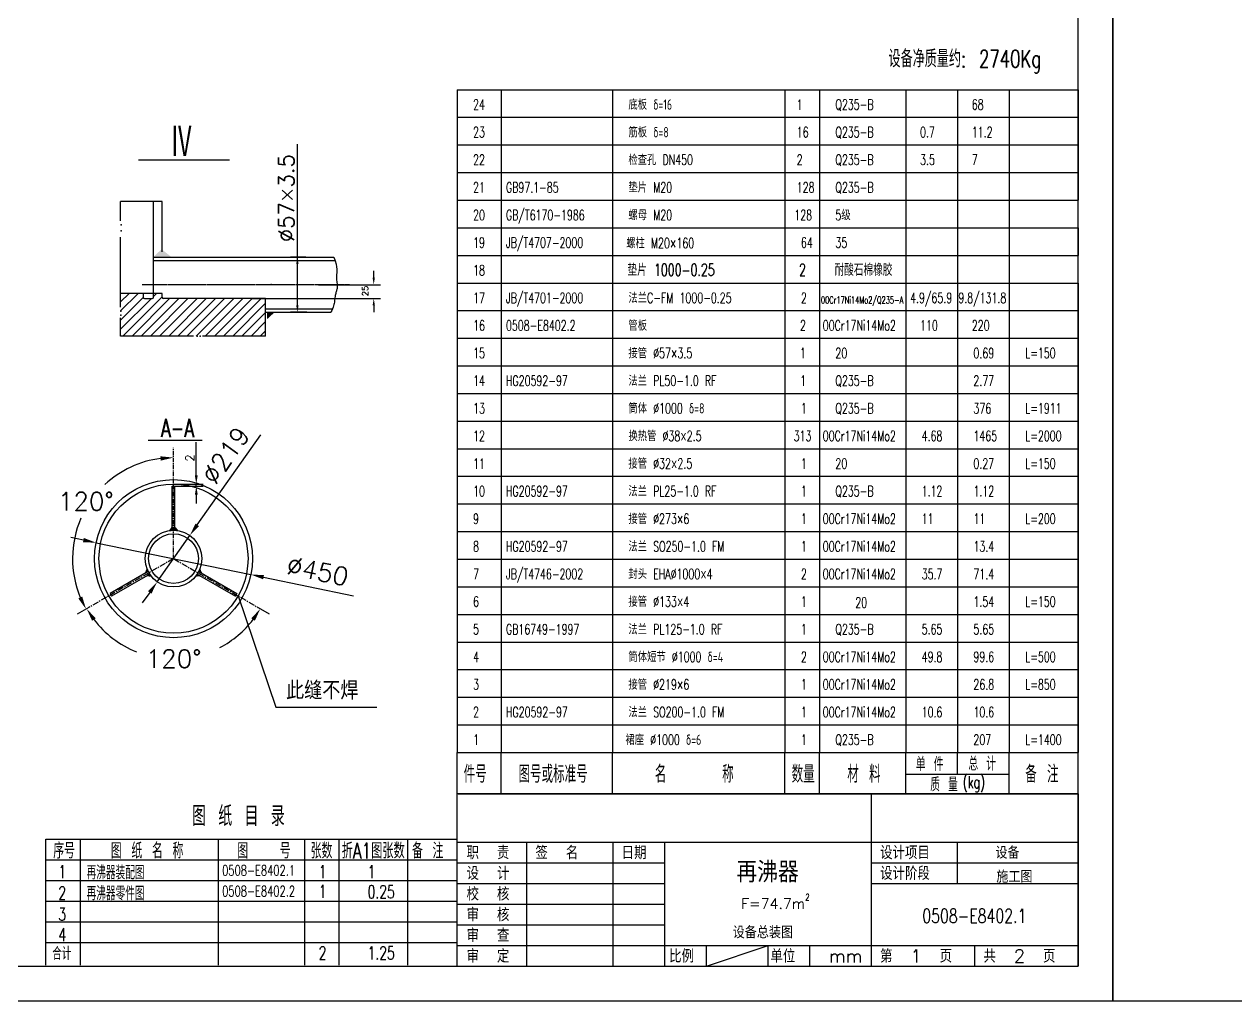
# Model space of a CAD drawing. Header units: millimetres. Extents: x 4178 to 18518, y 3515 to 11925.
# Drawn here: x 6963 to 10474, y 3515 to 6344 of the extents above; entities that cross this region are included whole.
import ezdxf
from ezdxf.enums import TextEntityAlignment as Align

# ---------------------------------------------------------------- set-up
doc = ezdxf.new("R2010")
doc.units = ezdxf.units.MM
doc.linetypes.add('CENTER', pattern=[2, 1.25, -0.25, 0.25, -0.25])
for name, color, linetype in [('1', 2, 'Continuous'), ('1轮廓实线层', 1, 'Continuous'), ('2', 1, 'Continuous'), ('2细线层', 2, 'Continuous'), ('3中心线层', 3, 'CENTER'), ('5剖面线层', 2, 'Continuous'), ('6文字层', 2, 'Continuous'), ('7标注层', 4, 'Continuous'), ('TEXT', 2, 'Continuous'), ('图框层', 1, 'Continuous')]:
    doc.layers.add(name, color=color, linetype=linetype)
doc.styles.add('HZ', font='romans', dxfattribs={"width": 0.75, "bigfont": 'HZ'})
doc.styles.add('HZTXT', font='txt', dxfattribs={"width": 0.75, "bigfont": 'HZTXT'})
doc.styles.add('PC_TEXTSTYLE', font='txt.shx', dxfattribs={"bigfont": 'hzfs.shx'})

# ---------------------------------------------------------------- blocks, each defined once
blk = doc.blocks.new('PC_MXBTITLERECORD')
at = {"layer": '2细线层'}
for p, q in [((-180, 12), (0, 12)), ((-167.21, 0), (-167.21, 12)), ((-135, 0), (-135, 12)), ((-85, 0), (-85, 12)), ((-75, 0), (-75, 12)), ((-50, 0), (-50, 12)), ((-35, 5.66), (-35, 12)), ((-20, 0), (-20, 12)), ((-20, 5.66), (-50, 5.66))]:
    blk.add_line(p, q, dxfattribs=at)
at = {"layer": '图框层'}
for p, q in [((-180, 0), (-180, 12)), ((0, 0), (0, 12)), ((0, 0), (-180, 0))]:
    blk.add_line(p, q, dxfattribs=at)
at = {"layer": '6文字层', "style": 'PC_TEXTSTYLE', "width": 0.667}
for s, height, p in [('单 件', 4, (-43.04, 8.84)), ('总 计', 4, (-27.82, 8.94)), ('件号', 5, (-174.77, 6)), ('图号或标准号', 5, (-152.18, 6)), ('名     称', 5, (-111.26, 6)), ('数量', 5, (-79.7, 6)), ('材 料', 5, (-62.1, 6)), ('备 注', 5, (-10.51, 6)), ('质 量', 4, (-38.89, 2.94))]:
    blk.add_text(s, height=height, dxfattribs=at).set_placement(p, align=Align.MIDDLE)
blk.add_text('(kg)', height=3.5, dxfattribs=at).set_placement((-33.43, 1.67))

msp = doc.modelspace()

# ---------------------------------------------------------------- hatches: boundary and pattern name
at = {"layer": 'TEXT', "ltscale": 14}
h = msp.add_hatch(dxfattribs=at)
h.set_pattern_fill('ANSI31', color=2, scale=150, style=0)
h.set_pattern_definition([(45, (4425.423, 3544.347), (-13.25825, 13.25825), [])])
h.paths.add_polyline_path([(7662.7, 5549), (7366.7, 5549, -0.414214), (7362.7, 5553), (7362.7, 5564), (7337.7, 5564), (7337.7, 5553, -0.414214), (7333.7, 5549), (7311.7, 5549, -0.414214), (7307.7, 5553), (7307.7, 5564), (7242.6, 5564), (7242.6, 5440.1), (7662.7, 5440.1)])

# ---------------------------------------------------------------- linework, layer by layer
at = {"color": 0, "linetype": 'ByBlock'}
for p, q in [((7754.8, 5529, 0), (7754.8, 5996, 0)), ((7779.6, 5669, 0), (7734.8, 5669, 0)), ((7782.1, 5509, 0), (7734.8, 5509, 0))]:
    msp.add_line(p, q, dxfattribs=at)
for p, q in [((7242.6, 5773.7, 0), (7242.6, 5829.8, 0)), ((7362.7, 5829.8, 0), (7242.6, 5829.8, 0)), ((7242.6, 5523.7, 0), (7242.6, 5726.5, 0)), ((7860.4, 5669, 0), (7864.4, 5658, 0)), ((7864.4, 5658, 0), (7867, 5648.6, 0)), ((7867, 5648.6, 0), (7868.5, 5640.6, 0)), ((7868.2, 5618.5, 0), (7867.8, 5614.3, 0)), ((7868.8, 5623, 0), (7868.2, 5618.5, 0)), ((7868.5, 5640.6, 0), (7869.2, 5633.9, 0)), ((7869.2, 5628.1, 0), (7868.8, 5623, 0)), ((7869.2, 5633.9, 0), (7869.2, 5628.1, 0)), ((7976.1, 5609, 0), (7976.1, 5629, 0)), ((7815.8, 5589, 0), (7996.1, 5589, 0)), ((7867.8, 5614.3, 0), (7867.7, 5610.2, 0)), ((7867.7, 5610.2, 0), (7867.8, 5606.2, 0)), ((7867.8, 5606.2, 0), (7868.2, 5602.3, 0)), ((7868.2, 5602.3, 0), (7868.7, 5598.6, 0)), ((7868.7, 5598.6, 0), (7869.2, 5595, 0)), ((7869.2, 5595, 0), (7869.8, 5591.6, 0)), ((7869.8, 5591.6, 0), (7870.2, 5588.4, 0)), ((7870.2, 5588.4, 0), (7870.4, 5585.5, 0)), ((7870.4, 5582.8, 0), (7870.2, 5580.2, 0)), ((7870.4, 5585.5, 0), (7870.4, 5582.8, 0)), ((7622.6, 5549, 0), (7996.1, 5549, 0)), ((7863.2, 5547.9, 0), (7862.7, 5544.7, 0)), ((7863.6, 5551.2, 0), (7863.2, 5547.9, 0)), ((7864.1, 5554.4, 0), (7863.6, 5551.2, 0)), ((7864.6, 5557.5, 0), (7864.1, 5554.4, 0)), ((7865.2, 5560.5, 0), (7864.6, 5557.5, 0)), ((7865.8, 5563.4, 0), (7865.2, 5560.5, 0)), ((7866.5, 5566.1, 0), (7865.8, 5563.4, 0)), ((7867.2, 5568.6, 0), (7866.5, 5566.1, 0)), ((7867.9, 5571, 0), (7867.2, 5568.6, 0)), ((7868.6, 5573.3, 0), (7867.9, 5571, 0)), ((7869.3, 5575.6, 0), (7868.6, 5573.3, 0)), ((7869.8, 5577.9, 0), (7869.3, 5575.6, 0)), ((7870.2, 5580.2, 0), (7869.8, 5577.9, 0)), ((7854.3, 5514.5, 0), (7851.3, 5509, 0)), ((7856.7, 5519.4, 0), (7854.3, 5514.5, 0)), ((7858.5, 5523.8, 0), (7856.7, 5519.4, 0)), ((7859.8, 5527.8, 0), (7858.5, 5523.8, 0)), ((7860.8, 5531.5, 0), (7859.8, 5527.8, 0)), ((7861.4, 5534.9, 0), (7860.8, 5531.5, 0)), ((7861.9, 5538.2, 0), (7861.4, 5534.9, 0)), ((7862.3, 5541.4, 0), (7861.9, 5538.2, 0)), ((7862.7, 5544.7, 0), (7862.3, 5541.4, 0)), ((7976.1, 5529, 0), (7976.1, 5509, 0)), ((7242.6, 5440.1, 0), (7242.6, 5493.1, 0)), ((7453.5, 5440.1, 0), (7242.6, 5440.1, 0)), ((7662.7, 5440.1, 0), (7479.5, 5440.1, 0))]:
    msp.add_line(p, q)
at = {"color": 7}
for p, q in [((7026.2, 3923.2), (8218.9, 3923.2)), ((7026.2, 3863.2), (8218.9, 3863.2)), ((7026.2, 3803.2), (8218.9, 3803.2)), ((7026.2, 3743.2), (8218.9, 3743.2)), ((7026.2, 3683.2), (8218.9, 3683.2))]:
    msp.add_line(p, q, dxfattribs=at)
for p in [(7243.7, 5762.8, 0), (7243.7, 5744.7, 0), (7679.2, 5589.6, 0), (7242.7, 5512, 0), (7242.7, 5500.5, 0), (7464.6, 5440.4, 0), (7472.7, 5440.4, 0)]:
    msp.add_point(p)
for points in [[(7337.9, 5669.9, 0), (7361.4, 5691.8, 0), (7388.8, 5669.9, 0)], [(7666.3, 5488.5, 0), (7666.3, 5506.5, 0), (7687.9, 5508.3, 0)]]:
    msp.add_solid(points)
at = {"color": 0, "linetype": 'ByBlock'}
for points in [[(7758.2, 5649, 0), (7751.5, 5649, 0), (7754.8, 5669, 0)], [(7758.2, 5529, 0), (7751.5, 5529, 0), (7754.8, 5509, 0)]]:
    msp.add_solid(points, dxfattribs=at)
at = {"lineweight": 0}
for points in [[(7979.4, 5609, 0), (7972.7, 5609, 0), (7976.1, 5589, 0)], [(7979.4, 5529, 0), (7972.7, 5529, 0), (7976.1, 5549, 0)]]:
    msp.add_solid(points, dxfattribs=at)
at = {"layer": '1'}
for p, q in [((8221, 4113.9), (10017.7, 4113.9)), ((9418.5, 3614.6), (9418.5, 4113.9)), ((7126.2, 3618.2), (7126.2, 3983.2)), ((7526.2, 3618.2), (7526.2, 3983.2)), ((7776.2, 3618.2), (7776.2, 3983.2)), ((7876.2, 3618.2), (7876.2, 3983.2)), ((8074.7, 3618.2), (8074.7, 3983.2)), ((8217.7, 3974.1), (10017.7, 3974.1)), ((8419.9, 3614.6), (8419.9, 3974.1)), ((8669.5, 3614.6), (8669.5, 3974.1)), ((8819.3, 3614.6), (8819.3, 3974.1)), ((9668.2, 3854.3), (9668.2, 3974.1)), ((8217.7, 3914.2), (8819.3, 3914.2)), ((9418.5, 3914.2), (10017.7, 3914.2)), ((8217.7, 3854.3), (8819.3, 3854.3)), ((9418.5, 3854.3), (10017.7, 3854.3)), ((8217.7, 3794.4), (8819.3, 3794.4)), ((8217.7, 3734.5), (8819.3, 3734.5)), ((8217.7, 3674.5), (10017.7, 3674.5)), ((8940.4, 3614.6), (9118.9, 3674.5)), ((8940.4, 3614.6), (8940.4, 3674.5)), ((9118.9, 3614.6), (9118.9, 3674.5)), ((9240, 3614.6), (9240, 3674.5)), ((9718.1, 3614.6), (9718.1, 3674.5))]:
    msp.add_line(p, q, dxfattribs=at)
at = {"layer": '1轮廓实线层', "ltscale": 14}
for p, q in [((7294.8, 5950.3, 0), (7557.8, 5950.3, 0)), ((7391.5, 4877.4, 0), (7391.5, 5005.3, 0)), ((7400.1, 4877.4, 0), (7400.1, 5005.3, 0)), ((7391.5, 4886.1, 0), (7384.4, 4876.7, 0)), ((7400.1, 4886.1, 0), (7407.1, 4876.7, 0)), ((7322.6, 4758.2, 0), (7211.9, 4694.2, 0)), ((7326.9, 4750.7, 0), (7216.2, 4686.8, 0)), ((7315.1, 4753.8, 0), (7319.7, 4764.6, 0)), ((7319.4, 4746.4, 0), (7331.1, 4744.9, 0)), ((7472.1, 4746.4, 0), (7460.5, 4744.9, 0)), ((7464.6, 4750.7, 0), (7575.4, 4686.8, 0)), ((7468.9, 4758.2, 0), (7579.7, 4694.2, 0)), ((7476.5, 4753.8, 0), (7471.9, 4764.6, 0)), ((10017.7, 4113.9), (10017.7, 3614.6))]:
    msp.add_line(p, q, dxfattribs=at)
at = {"layer": '1轮廓实线层'}
for p, q in [((7337.7, 5564, 0), (7337.7, 5829.8, 0)), ((7362.7, 5684, 0), (7362.7, 5829.8, 0)), ((7337.7, 5669, 0), (7860.4, 5669, 0)), ((7337.7, 5659, 0), (7864, 5659, 0)), ((7362.7, 5564, 0), (7242.6, 5564, 0)), ((7307.7, 5564, 0), (7307.7, 5553, 0)), ((7311.7, 5549, 0), (7333.7, 5549, 0)), ((7337.7, 5553, 0), (7337.7, 5564, 0)), ((7362.7, 5553, 0), (7362.7, 5564, 0)), ((7662.7, 5549, 0), (7366.7, 5549, 0)), ((7662.7, 5440.1, 0), (7662.7, 5549, 0)), ((7662.7, 5519, 0), (7856.5, 5519, 0)), ((7662.7, 5509, 0), (7851.3, 5509, 0))]:
    msp.add_line(p, q, dxfattribs=at)
at = {"layer": '1轮廓实线层', "color": 1, "ltscale": 14}
for p, q in [((7391.5, 5005.3, 0), (7400.1, 5005.3, 0)), ((7211.9, 4694.2, 0), (7216.2, 4686.8, 0)), ((7579.7, 4694.2, 0), (7575.4, 4686.8, 0))]:
    msp.add_line(p, q, dxfattribs=at)
at = {"layer": '1轮廓实线层', "ltscale": 14}
for radius in [229, 216, 82.1, 72]:
    msp.add_circle((7395.8, 4795.4, 0), radius, dxfattribs=at)
at = {"layer": '1轮廓实线层'}
for centre, start, end in [((7311.7, 5553, 0), 180, 270), ((7333.7, 5553, 0), 270, 0), ((7366.7, 5553, 0), 180, 270)]:
    msp.add_arc(centre, 4, start, end, dxfattribs=at)
at = {"layer": '2'}
for p, q in [((8217.7, 3614.6), (8217.7, 4113.9)), ((10017.7, 4113.9), (8220.1, 4113.9)), ((7026.2, 3618.2), (7026.2, 3983.2)), ((7026.2, 3983.2), (8218.9, 3983.2))]:
    msp.add_line(p, q, dxfattribs=at)
at = {"layer": '2', "color": 7}
msp.add_line((7026.2, 3983.2), (8218.9, 3983.2), dxfattribs=at)
at = {"layer": '2细线层'}
for p, q in [((8217.7, 6153.9), (10017.7, 6153.9)), ((8345.6, 6153.9), (8345.6, 6073.9)), ((8667.7, 6153.9), (8667.7, 6073.9)), ((9167.7, 6153.9), (9167.7, 6073.9)), ((9267.7, 6153.9), (9267.7, 6073.9)), ((9517.7, 6153.9), (9517.7, 6073.9)), ((9667.7, 6153.9), (9667.7, 6073.9)), ((9817.7, 6153.9), (9817.7, 6073.9)), ((8217.7, 6073.9), (10017.7, 6073.9)), ((8217.7, 6073.9), (10017.7, 6073.9)), ((8217.7, 6073.9), (10017.7, 6073.9)), ((8217.7, 6073.9), (10017.7, 6073.9)), ((8217.7, 6073.9), (10017.7, 6073.9)), ((8217.7, 6073.9), (10017.7, 6073.9)), ((8345.6, 6073.9), (8345.6, 5993.9)), ((8345.6, 6073.9), (8345.6, 5993.9)), ((8667.7, 6073.9), (8667.7, 5993.9)), ((8667.7, 6073.9), (8667.7, 5993.9)), ((9167.7, 6073.9), (9167.7, 5993.9)), ((9167.7, 6073.9), (9167.7, 5993.9)), ((9267.7, 6073.9), (9267.7, 5993.9)), ((9267.7, 6073.9), (9267.7, 5993.9)), ((9517.7, 6073.9), (9517.7, 5993.9)), ((9517.7, 6073.9), (9517.7, 5993.9)), ((9667.7, 6073.9), (9667.7, 5993.9)), ((9667.7, 6073.9), (9667.7, 5993.9)), ((9817.7, 6073.9), (9817.7, 5993.9)), ((9817.7, 6073.9), (9817.7, 5993.9)), ((8217.7, 5993.9), (10017.7, 5993.9)), ((8217.7, 5993.9), (10017.7, 5993.9)), ((8217.7, 5993.9), (10017.7, 5993.9)), ((8217.7, 5993.9), (10017.7, 5993.9)), ((8217.7, 5993.9), (10017.7, 5993.9)), ((8217.7, 5993.9), (10017.7, 5993.9)), ((8217.7, 5993.9), (10017.7, 5993.9)), ((8217.7, 5993.9), (10017.7, 5993.9)), ((8217.7, 5993.9), (10017.7, 5993.9)), ((8345.6, 5993.9), (8345.6, 5913.9)), ((8667.7, 5993.9), (8667.7, 5913.9)), ((9167.7, 5993.9), (9167.7, 5913.9)), ((9267.7, 5993.9), (9267.7, 5913.9)), ((9517.7, 5993.9), (9517.7, 5913.9)), ((9667.7, 5993.9), (9667.7, 5913.9)), ((9817.7, 5993.9), (9817.7, 5913.9)), ((8217.7, 5913.9), (10017.7, 5913.9)), ((8217.7, 5913.9), (10017.7, 5913.9)), ((8217.7, 5913.9), (10017.7, 5913.9)), ((8345.6, 5913.9), (8345.6, 5673.9)), ((8345.6, 5913.9), (8345.6, 5833.9)), ((8667.7, 5913.9), (8667.7, 5673.9)), ((8667.7, 5913.9), (8667.7, 5833.9)), ((9167.7, 5913.9), (9167.7, 5673.9)), ((9167.7, 5913.9), (9167.7, 5833.9)), ((9267.7, 5913.9), (9267.7, 5673.9)), ((9267.7, 5913.9), (9267.7, 5833.9)), ((9517.7, 5913.9), (9517.7, 5673.9)), ((9517.7, 5913.9), (9517.7, 5833.9)), ((9667.7, 5913.9), (9667.7, 5673.9)), ((9667.7, 5913.9), (9667.7, 5833.9)), ((9817.7, 5913.9), (9817.7, 5673.9)), ((9817.7, 5913.9), (9817.7, 5833.9)), ((8217.7, 5833.9), (10017.7, 5833.9)), ((8217.7, 5833.9), (10017.7, 5833.9)), ((8217.7, 5753.9), (10017.7, 5753.9)), ((8345.6, 5753.9), (8345.6, 5673.9)), ((8667.7, 5753.9), (8667.7, 5673.9)), ((9167.7, 5753.9), (9167.7, 5673.9)), ((9267.7, 5753.9), (9267.7, 5673.9)), ((9517.7, 5753.9), (9517.7, 5673.9)), ((9667.7, 5753.9), (9667.7, 5673.9)), ((9817.7, 5753.9), (9817.7, 5673.9)), ((8217.7, 5673.9), (10017.7, 5673.9)), ((8345.6, 5673.9), (8345.6, 5513.9)), ((8667.7, 5673.9), (8667.7, 5593.9)), ((9167.7, 5673.9), (9167.7, 5513.9)), ((9267.7, 5673.9), (9267.7, 5513.9)), ((9517.7, 5673.9), (9517.7, 5593.9)), ((9667.7, 5673.9), (9667.7, 5593.9)), ((9817.7, 5673.9), (9817.7, 5593.9)), ((8217.7, 5593.9), (10017.7, 5593.9)), ((8345.6, 5593.9), (8345.6, 5513.9)), ((8345.6, 5593.9), (8345.6, 5513.9)), ((8667.7, 5593.9), (8667.7, 5513.9)), ((8667.7, 5593.9), (8667.7, 5513.9)), ((9167.7, 5593.9), (9167.7, 5513.9)), ((9167.7, 5593.9), (9167.7, 5513.9)), ((9267.7, 5593.9), (9267.7, 5513.9)), ((9267.7, 5593.9), (9267.7, 5513.9)), ((9517.7, 5593.9), (9517.7, 5513.9)), ((9517.7, 5593.9), (9517.7, 5513.9)), ((9667.7, 5593.9), (9667.7, 5513.9)), ((9667.7, 5593.9), (9667.7, 5513.9)), ((9817.7, 5593.9), (9817.7, 5513.9)), ((9817.7, 5593.9), (9817.7, 5513.9)), ((8217.7, 5513.9), (10017.7, 5513.9)), ((8217.7, 5513.9), (10017.7, 5513.9)), ((8345.6, 5513.9), (8345.6, 5433.9)), ((8667.7, 5513.9), (8667.7, 5433.9)), ((9167.7, 5513.9), (9167.7, 5433.9)), ((9267.7, 5513.9), (9267.7, 5433.9)), ((9517.7, 5513.9), (9517.7, 5433.9)), ((9667.7, 5513.9), (9667.7, 5433.9)), ((9817.7, 5513.9), (9817.7, 5433.9)), ((8217.7, 5433.9), (10017.7, 5433.9)), ((8345.6, 5433.9), (8345.6, 5353.9)), ((8667.7, 5433.9), (8667.7, 5353.9)), ((9167.7, 5433.9), (9167.7, 5353.9)), ((9267.7, 5433.9), (9267.7, 5353.9)), ((9517.7, 5433.9), (9517.7, 5353.9)), ((9667.7, 5433.9), (9667.7, 5353.9)), ((9817.7, 5433.9), (9817.7, 5353.9)), ((8217.7, 5353.9), (10017.7, 5353.9)), ((8345.6, 5353.9), (8345.6, 5273.9)), ((8667.7, 5353.9), (8667.7, 5273.9)), ((9167.7, 5353.9), (9167.7, 5273.9)), ((9267.7, 5353.9), (9267.7, 5273.9)), ((9517.7, 5353.9), (9517.7, 5273.9)), ((9667.7, 5353.9), (9667.7, 5273.9)), ((9817.7, 5353.9), (9817.7, 5273.9)), ((8217.7, 5273.9), (10017.7, 5273.9)), ((8345.6, 5273.9), (8345.6, 5193.9)), ((8667.7, 5273.9), (8667.7, 5193.9)), ((9167.7, 5273.9), (9167.7, 5193.9)), ((9267.7, 5273.9), (9267.7, 5193.9)), ((9517.7, 5273.9), (9517.7, 5193.9)), ((9667.7, 5273.9), (9667.7, 5193.9)), ((9817.7, 5273.9), (9817.7, 5193.9)), ((8217.7, 5193.9), (10017.7, 5193.9)), ((8345.6, 5193.9), (8345.6, 5113.9)), ((8667.7, 5193.9), (8667.7, 5113.9)), ((9167.7, 5193.9), (9167.7, 5113.9)), ((9267.7, 5193.9), (9267.7, 5113.9)), ((9517.7, 5193.9), (9517.7, 5113.9)), ((9667.7, 5193.9), (9667.7, 5113.9)), ((9817.7, 5193.9), (9817.7, 5113.9)), ((8217.7, 5113.9), (10017.7, 5113.9)), ((8217.7, 5113.9), (10017.7, 5113.9)), ((8345.6, 5113.9), (8345.6, 5033.9)), ((8667.7, 5113.9), (8667.7, 5033.9)), ((9167.7, 5113.9), (9167.7, 5033.9)), ((9267.7, 5113.9), (9267.7, 5033.9)), ((9517.7, 5113.9), (9517.7, 5033.9)), ((9667.7, 5113.9), (9667.7, 5033.9)), ((9817.7, 5113.9), (9817.7, 5033.9)), ((8217.7, 5033.9), (10017.7, 5033.9)), ((8345.6, 5033.9), (8345.6, 4953.9)), ((8345.6, 5033.9), (8345.6, 4953.9)), ((8667.7, 5033.9), (8667.7, 4953.9)), ((8667.7, 5033.9), (8667.7, 4953.9)), ((9167.7, 5033.9), (9167.7, 4953.9)), ((9167.7, 5033.9), (9167.7, 4953.9)), ((9267.7, 5033.9), (9267.7, 4953.9)), ((9267.7, 5033.9), (9267.7, 4953.9)), ((9517.7, 5033.9), (9517.7, 4953.9)), ((9517.7, 5033.9), (9517.7, 4953.9)), ((9667.7, 5033.9), (9667.7, 4953.9)), ((9667.7, 5033.9), (9667.7, 4953.9)), ((9817.7, 5033.9), (9817.7, 4953.9)), ((9817.7, 5033.9), (9817.7, 4953.9)), ((8217.7, 4953.9), (10017.7, 4953.9)), ((8217.7, 4953.9), (10017.7, 4953.9)), ((8217.7, 4953.9), (10017.7, 4953.9)), ((8217.7, 4953.9), (10017.7, 4953.9)), ((8345.6, 4953.9), (8345.6, 4873.9)), ((8667.7, 4953.9), (8667.7, 4873.9)), ((9167.7, 4953.9), (9167.7, 4873.9)), ((9267.7, 4953.9), (9267.7, 4873.9)), ((9517.7, 4953.9), (9517.7, 4873.9)), ((9667.7, 4953.9), (9667.7, 4873.9)), ((9817.7, 4953.9), (9817.7, 4873.9)), ((8217.7, 4873.9), (10017.7, 4873.9)), ((8345.6, 4873.9), (8345.6, 4793.9)), ((8667.7, 4873.9), (8667.7, 4793.9)), ((9167.7, 4873.9), (9167.7, 4793.9)), ((9267.7, 4873.9), (9267.7, 4793.9)), ((9517.7, 4873.9), (9517.7, 4793.9)), ((9667.7, 4873.9), (9667.7, 4793.9)), ((9817.7, 4873.9), (9817.7, 4793.9)), ((8217.7, 4793.9), (10017.7, 4793.9)), ((8345.6, 4793.9), (8345.6, 4713.9)), ((8667.7, 4793.9), (8667.7, 4713.9)), ((9167.7, 4793.9), (9167.7, 4713.9)), ((9267.7, 4793.9), (9267.7, 4713.9)), ((9517.7, 4793.9), (9517.7, 4713.9)), ((9667.7, 4793.9), (9667.7, 4713.9)), ((9817.7, 4793.9), (9817.7, 4713.9)), ((8217.7, 4713.9), (10017.7, 4713.9)), ((8217.7, 4713.9), (10017.7, 4713.9)), ((8217.7, 4713.9), (10017.7, 4713.9)), ((8345.6, 4713.9), (8345.6, 4633.9)), ((8667.7, 4713.9), (8667.7, 4633.9)), ((9167.7, 4713.9), (9167.7, 4633.9)), ((9267.7, 4713.9), (9267.7, 4633.9)), ((9517.7, 4713.9), (9517.7, 4633.9)), ((9667.7, 4713.9), (9667.7, 4633.9)), ((9817.7, 4713.9), (9817.7, 4633.9)), ((8217.7, 4633.9), (10017.7, 4633.9)), ((8345.6, 4633.9), (8345.6, 4553.9)), ((8345.6, 4633.9), (8345.6, 4553.9)), ((8345.6, 4633.9), (8345.6, 4553.9)), ((8667.7, 4633.9), (8667.7, 4553.9)), ((8667.7, 4633.9), (8667.7, 4553.9)), ((8667.7, 4633.9), (8667.7, 4553.9)), ((9167.7, 4633.9), (9167.7, 4553.9)), ((9167.7, 4633.9), (9167.7, 4553.9)), ((9167.7, 4633.9), (9167.7, 4553.9)), ((9267.7, 4633.9), (9267.7, 4553.9)), ((9267.7, 4633.9), (9267.7, 4553.9)), ((9267.7, 4633.9), (9267.7, 4553.9)), ((9517.7, 4633.9), (9517.7, 4553.9)), ((9517.7, 4633.9), (9517.7, 4553.9)), ((9517.7, 4633.9), (9517.7, 4553.9)), ((9667.7, 4633.9), (9667.7, 4553.9)), ((9667.7, 4633.9), (9667.7, 4553.9)), ((9667.7, 4633.9), (9667.7, 4553.9)), ((9817.7, 4633.9), (9817.7, 4553.9)), ((9817.7, 4633.9), (9817.7, 4553.9)), ((9817.7, 4633.9), (9817.7, 4553.9)), ((8217.7, 4553.9), (10017.7, 4553.9)), ((8217.7, 4553.9), (10017.7, 4553.9)), ((8217.7, 4553.9), (10017.7, 4553.9)), ((8217.7, 4553.9), (10017.7, 4553.9)), ((8345.6, 4553.9), (8345.6, 4473.9)), ((8345.6, 4553.9), (8345.6, 4473.9)), ((8667.7, 4553.9), (8667.7, 4473.9)), ((8667.7, 4553.9), (8667.7, 4473.9)), ((9167.7, 4553.9), (9167.7, 4473.9)), ((9167.7, 4553.9), (9167.7, 4473.9)), ((9267.7, 4553.9), (9267.7, 4473.9)), ((9267.7, 4553.9), (9267.7, 4473.9)), ((9517.7, 4553.9), (9517.7, 4473.9)), ((9517.7, 4553.9), (9517.7, 4473.9)), ((9667.7, 4553.9), (9667.7, 4473.9)), ((9667.7, 4553.9), (9667.7, 4473.9)), ((9817.7, 4553.9), (9817.7, 4473.9)), ((9817.7, 4553.9), (9817.7, 4473.9)), ((8217.7, 4473.9), (10017.7, 4473.9)), ((8217.7, 4473.9), (10017.7, 4473.9)), ((8217.7, 4473.9), (10017.7, 4473.9)), ((8345.6, 4473.9), (8345.6, 4393.9)), ((8667.7, 4473.9), (8667.7, 4393.9)), ((9167.7, 4473.9), (9167.7, 4393.9)), ((9267.7, 4473.9), (9267.7, 4393.9)), ((9517.7, 4473.9), (9517.7, 4393.9)), ((9667.7, 4473.9), (9667.7, 4393.9)), ((9817.7, 4473.9), (9817.7, 4393.9)), ((8217.7, 4393.9), (10017.7, 4393.9)), ((8345.6, 4393.9), (8345.6, 4313.9)), ((8667.7, 4393.9), (8667.7, 4313.9)), ((9167.7, 4393.9), (9167.7, 4313.9)), ((9267.7, 4393.9), (9267.7, 4313.9)), ((9517.7, 4393.9), (9517.7, 4313.9)), ((9667.7, 4393.9), (9667.7, 4313.9)), ((9817.7, 4393.9), (9817.7, 4313.9)), ((8217.7, 4313.9), (10017.7, 4313.9)), ((8345.6, 4313.9), (8345.6, 4233.9)), ((8667.7, 4313.9), (8667.7, 4233.9)), ((9167.7, 4313.9), (9167.7, 4233.9)), ((9267.7, 4313.9), (9267.7, 4233.9)), ((9517.7, 4313.9), (9517.7, 4233.9)), ((9667.7, 4313.9), (9667.7, 4233.9)), ((9817.7, 4313.9), (9817.7, 4233.9))]:
    msp.add_line(p, q, dxfattribs=at)
at = {"layer": '3中心线层', "ltscale": 4}
msp.add_line((7905.9, 5589, 0), (7304.6, 5589, 0), dxfattribs=at)
at = {"layer": '3中心线层', "color": 3, "ltscale": 10}
msp.add_line((7395.8, 4795.4, 0), (7395.8, 5116.3, 0), dxfattribs=at)
at = {"layer": '3中心线层', "color": 3, "ltscale": 14}
for q in [(7150.7, 4654, 0), (7640.8, 4654, 0)]:
    msp.add_line((7395.8, 4795.4, 0), q, dxfattribs=at)
at = {"layer": '5剖面线层', "ltscale": 14}
for p, q in [((7384.5, 4876.7, 0), (7391.5, 4883.7, 0)), ((7385.2, 4876.8, 0), (7391.5, 4883.1, 0)), ((7386, 4876.9, 0), (7391.5, 4882.4, 0)), ((7386.1, 4879.1, 0), (7391.5, 4884.4, 0)), ((7386.7, 4877, 0), (7391.5, 4881.8, 0)), ((7387.4, 4877.1, 0), (7391.5, 4881.1, 0)), ((7388.1, 4881.6, 0), (7391.5, 4885, 0)), ((7390, 4884.2, 0), (7391.5, 4885.6, 0)), ((7401.5, 4884.2, 0), (7400.1, 4885.6, 0)), ((7403.4, 4881.6, 0), (7400.1, 4885, 0)), ((7405.4, 4879.1, 0), (7400.1, 4884.4, 0)), ((7407.1, 4876.7, 0), (7400.1, 4883.7, 0)), ((7406.3, 4876.8, 0), (7400.1, 4883.1, 0)), ((7405.6, 4876.9, 0), (7400.1, 4882.4, 0)), ((7404.8, 4877, 0), (7400.1, 4881.8, 0)), ((7404.1, 4877.1, 0), (7400.1, 4881.1, 0)), ((7388.1, 4877.2, 0), (7391.5, 4880.5, 0)), ((7388.8, 4877.2, 0), (7391.5, 4879.8, 0)), ((7389.5, 4877.3, 0), (7391.5, 4879.2, 0)), ((7390.2, 4877.3, 0), (7391.5, 4878.5, 0)), ((7390.9, 4877.4, 0), (7391.5, 4877.9, 0)), ((7403.4, 4877.2, 0), (7400.1, 4880.5, 0)), ((7402.7, 4877.2, 0), (7400.1, 4879.8, 0)), ((7402, 4877.3, 0), (7400.1, 4879.2, 0)), ((7401.3, 4877.3, 0), (7400.1, 4878.5, 0)), ((7400.6, 4877.4, 0), (7400.1, 4877.9, 0)), ((7316, 4756, 0), (7315.5, 4754.1, 0)), ((7317.3, 4759, 0), (7316, 4754.4, 0)), ((7318.5, 4762, 0), (7316.6, 4754.7, 0)), ((7319.7, 4764.6, 0), (7317.2, 4755, 0)), ((7320, 4763.9, 0), (7317.7, 4755.4, 0)), ((7320.3, 4763.2, 0), (7318.3, 4755.7, 0)), ((7320.6, 4762.5, 0), (7318.8, 4756, 0)), ((7320.9, 4761.8, 0), (7319.4, 4756.3, 0)), ((7321.7, 4746.1, 0), (7319.8, 4746.6, 0)), ((7321.2, 4761.2, 0), (7320, 4756.7, 0)), ((7325, 4745.7, 0), (7320.4, 4746.9, 0)), ((7321.5, 4760.5, 0), (7320.5, 4757, 0)), ((7328.2, 4745.3, 0), (7320.9, 4747.2, 0)), ((7321.8, 4759.9, 0), (7321.1, 4757.3, 0)), ((7331, 4745, 0), (7321.5, 4747.6, 0)), ((7322.1, 4759.3, 0), (7321.6, 4757.6, 0)), ((7330.5, 4745.6, 0), (7322, 4747.9, 0)), ((7322.4, 4758.7, 0), (7322.2, 4757.9, 0)), ((7330.1, 4746.2, 0), (7322.6, 4748.2, 0)), ((7329.7, 4746.8, 0), (7323.2, 4748.5, 0)), ((7329.2, 4747.4, 0), (7323.7, 4748.8, 0)), ((7328.8, 4748, 0), (7324.3, 4749.2, 0)), ((7328.4, 4748.5, 0), (7324.8, 4749.5, 0)), ((7328, 4749.1, 0), (7325.4, 4749.8, 0)), ((7327.6, 4749.7, 0), (7326, 4750.1, 0)), ((7327.2, 4750.3, 0), (7326.5, 4750.5, 0)), ((7460.5, 4745, 0), (7470.1, 4747.6, 0)), ((7461, 4745.6, 0), (7469.5, 4747.9, 0)), ((7461.4, 4746.2, 0), (7468.9, 4748.2, 0)), ((7461.9, 4746.8, 0), (7468.4, 4748.5, 0)), ((7462.3, 4747.4, 0), (7467.8, 4748.8, 0)), ((7462.7, 4748, 0), (7467.3, 4749.2, 0)), ((7463.1, 4748.5, 0), (7466.7, 4749.5, 0)), ((7463.4, 4745.3, 0), (7470.6, 4747.2, 0)), ((7463.5, 4749.1, 0), (7466.1, 4749.8, 0)), ((7463.9, 4749.7, 0), (7465.6, 4750.1, 0)), ((7464.3, 4750.3, 0), (7465, 4750.5, 0)), ((7466.6, 4745.7, 0), (7471.2, 4746.9, 0)), ((7469.1, 4758.7, 0), (7469.3, 4757.9, 0)), ((7469.5, 4759.3, 0), (7469.9, 4757.6, 0)), ((7469.8, 4759.9, 0), (7470.5, 4757.3, 0)), ((7469.8, 4746.1, 0), (7471.7, 4746.6, 0)), ((7470.1, 4760.5, 0), (7471, 4757, 0)), ((7470.4, 4761.2, 0), (7471.6, 4756.7, 0)), ((7470.7, 4761.8, 0), (7472.1, 4756.3, 0)), ((7471, 4762.5, 0), (7472.7, 4756, 0)), ((7471.2, 4763.2, 0), (7473.3, 4755.7, 0)), ((7471.5, 4763.9, 0), (7473.8, 4755.4, 0)), ((7471.8, 4764.6, 0), (7474.4, 4755, 0)), ((7473, 4762, 0), (7474.9, 4754.7, 0)), ((7474.3, 4759, 0), (7475.5, 4754.4, 0)), ((7475.5, 4756, 0), (7476.1, 4754.1, 0))]:
    msp.add_line(p, q, dxfattribs=at)
at = {"layer": '7标注层', "ltscale": 14}
for p, q in [((7464.6, 4893.2, 0), (7648.5, 5154.2, 0)), ((7134.8, 4849.2, 0), (7098.1, 4856.7, 0)), ((7348.5, 4728.3, 0), (7443, 4862.5, 0)), ((7171.5, 4841.6, 0), (7620, 4749.3, 0)), ((7656.8, 4741.7, 0), (7917.5, 4688, 0)), ((7326.9, 4697.7, 0), (7305.3, 4667, 0)), ((7150.7, 4654, 0), (7116.3, 4634.1, 0)), ((7640.8, 4654, 0), (7673.3, 4635.2, 0))]:
    msp.add_line(p, q, dxfattribs=at)
at = {"layer": '7标注层', "ltscale": 14, "extrusion": (0.94733, 0.320259, 0)}
msp.add_line((7582.8, 4687.4, 0), (7691.9, 4364.8, 0), dxfattribs=at)
at = {"layer": '7标注层', "ltscale": 14, "extrusion": (0, 1, 0)}
msp.add_line((7691.9, 4364.8, 0), (7985.2, 4364.8, 0), dxfattribs=at)
at = {"layer": '7标注层', "ltscale": 14}
for radius, start, end in [(292.7, 97.3467, 132.8122), (292.7, 156.395, 202.6533), (290.4, 217.4026, 248.2596), (290.4, 297.6264, 322.5974)]:
    msp.add_arc((7395.8, 4795.4, 0), radius, start, end, dxfattribs=at)
for points in [[(7357.9, 5091.9, 0), (7358.7, 5079.4, 0), (7395.8, 5088.1, 0)], [(7459.5, 4896.8, 0), (7469.7, 4889.6, 0), (7443, 4862.5, 0)], [(7136, 4855.3, 0), (7133.5, 4843, 0), (7171.5, 4841.6, 0)], [(7658, 4747.8, 0), (7655.5, 4735.6, 0), (7620, 4749.3, 0)], [(7321.8, 4701.3, 0), (7332, 4694.1, 0), (7348.5, 4728.3, 0)], [(7131.3, 4685.5, 0), (7120.1, 4679.9, 0), (7142.3, 4649.1, 0)], [(7159.8, 4615.5, 0), (7170.2, 4622.5, 0), (7144.2, 4650.2, 0)], [(7621.3, 4622.5, 0), (7631.7, 4615.5, 0), (7647.3, 4650.2, 0)]]:
    msp.add_solid(points, dxfattribs=at)
at = {"layer": 'DEFPOINTS', "color": 0, "linetype": 'ByBlock'}
for p in [(7754.8, 5669, 0), (7779.7, 5669, 0), (7782.2, 5509, 0)]:
    msp.add_point(p, dxfattribs=at)
at = {"layer": 'TEXT', "color": 2, "ltscale": 14}
for p, q in [((7461.8, 5036.4, 0), (7461.8, 5133.1, 0)), ((7395.8, 5011.4, 0), (7481.8, 5011.4, 0)), ((7395.8, 5005.3, 0), (7481.8, 5005.3, 0)), ((7461.8, 5005.3, 0), (7461.8, 5011.4, 0)), ((7461.8, 4980.3, 0), (7461.8, 4955.3, 0))]:
    msp.add_line(p, q, dxfattribs=at)
for points in [[(7457.7, 5036.4, 0), (7466, 5036.4, 0), (7461.8, 5011.4, 0)], [(7457.7, 4980.3, 0), (7466, 4980.3, 0), (7461.8, 5005.3, 0)]]:
    msp.add_solid(points, dxfattribs=at)
at = {"layer": '图框层', "color": 3, "ltscale": 14}
for p, q in [((10117.7, 3514.6), (10117.7, 11924.6)), ((4177.7, 3514.6), (10117.7, 3514.6))]:
    msp.add_line(p, q, dxfattribs=at)
at = {"layer": '图框层', "ltscale": 14}
for p, q in [((10017.7, 3614.6), (10017.7, 11824.6)), ((7322.3, 5138.2, 0), (7479.2, 5138.2, 0)), ((4427.7, 3614.6), (10017.7, 3614.6))]:
    msp.add_line(p, q, dxfattribs=at)
at = {"layer": '图框层', "color": 3, "ltscale": 7}
for p, q in [((10117.7, 9454.6), (10117.7, 3514.6)), ((10117.7, 3514.6), (18517.7, 3514.6))]:
    msp.add_line(p, q, dxfattribs=at)
at = {"layer": '图框层'}
for p, q in [((8217.7, 6153.9), (8217.7, 6073.9)), ((8217.7, 6153.9), (8217.7, 6073.9)), ((10017.7, 6153.9), (10017.7, 6073.9)), ((8217.7, 6073.9), (8217.7, 5993.9)), ((8217.7, 6073.9), (8217.7, 5993.9)), ((8217.7, 6073.9), (8217.7, 5993.9)), ((8217.7, 6073.9), (8217.7, 5993.9)), ((10017.7, 6073.9), (10017.7, 5993.9)), ((10017.7, 6073.9), (10017.7, 5993.9)), ((8217.7, 5993.9), (8217.7, 5913.9)), ((8217.7, 5993.9), (8217.7, 5913.9)), ((10017.7, 5993.9), (10017.7, 5913.9)), ((8217.7, 5913.9), (8217.7, 5673.9)), ((8217.7, 5913.9), (8217.7, 5833.9)), ((8217.7, 5913.9), (8217.7, 5833.9)), ((10017.7, 5913.9), (10017.7, 5833.9)), ((10017.7, 5753.9), (10017.7, 5673.9)), ((10017.7, 5753.9), (10017.7, 5673.9)), ((8217.7, 5673.9), (8217.7, 5513.9)), ((8217.7, 5593.9), (8217.7, 5513.9)), ((8217.7, 5593.9), (8217.7, 5513.9)), ((10017.7, 5593.9), (10017.7, 5513.9)), ((10017.7, 5593.9), (10017.7, 5513.9)), ((10017.7, 5593.9), (10017.7, 5513.9)), ((8217.7, 5513.9), (8217.7, 5433.9)), ((10017.7, 5513.9), (10017.7, 5433.9)), ((8217.7, 5433.9), (8217.7, 5353.9)), ((10017.7, 5433.9), (10017.7, 5353.9)), ((8217.7, 5353.9), (8217.7, 5273.9)), ((10017.7, 5353.9), (10017.7, 5273.9)), ((8217.7, 5273.9), (8217.7, 5193.9)), ((10017.7, 5273.9), (10017.7, 5193.9)), ((8217.7, 5193.9), (8217.7, 5113.9)), ((10017.7, 5193.9), (10017.7, 5113.9)), ((8217.7, 5113.9), (8217.7, 5033.9)), ((10017.7, 5113.9), (10017.7, 5033.9)), ((8217.7, 5033.9), (8217.7, 4953.9)), ((8217.7, 5033.9), (8217.7, 4953.9)), ((10017.7, 5033.9), (10017.7, 4953.9)), ((10017.7, 5033.9), (10017.7, 4953.9)), ((8217.7, 4953.9), (8217.7, 4873.9)), ((10017.7, 4953.9), (10017.7, 4873.9)), ((8217.7, 4873.9), (8217.7, 4793.9)), ((10017.7, 4873.9), (10017.7, 4793.9)), ((8217.7, 4793.9), (8217.7, 4713.9)), ((10017.7, 4793.9), (10017.7, 4713.9)), ((10017.7, 4793.9), (10017.7, 4713.9)), ((8217.7, 4713.9), (8217.7, 4633.9)), ((10017.7, 4713.9), (10017.7, 4633.9)), ((8217.7, 4633.9), (8217.7, 4553.9)), ((8217.7, 4633.9), (8217.7, 4553.9)), ((8217.7, 4633.9), (8217.7, 4553.9)), ((10017.7, 4633.9), (10017.7, 4553.9)), ((10017.7, 4633.9), (10017.7, 4553.9)), ((10017.7, 4633.9), (10017.7, 4553.9)), ((10017.7, 4633.9), (10017.7, 4553.9)), ((8217.7, 4553.9), (8217.7, 4473.9)), ((8217.7, 4553.9), (8217.7, 4473.9)), ((10017.7, 4553.9), (10017.7, 4473.9)), ((10017.7, 4553.9), (10017.7, 4473.9)), ((8217.7, 4473.9), (8217.7, 4393.9)), ((10017.7, 4473.9), (10017.7, 4393.9)), ((8217.7, 4393.9), (8217.7, 4313.9)), ((10017.7, 4393.9), (10017.7, 4313.9)), ((8217.7, 4313.9), (8217.7, 4233.9)), ((10017.7, 4313.9), (10017.7, 4233.9))]:
    msp.add_line(p, q, dxfattribs=at)

# ---------------------------------------------------------------- block references
at = {"layer": '图框层', "ltscale": 14, "xscale": 10, "yscale": 10, "zscale": 10}
msp.add_blockref('PC_MXBTITLERECORD', (10017.7, 4113.9), dxfattribs=at)

# ---------------------------------------------------------------- texts
at = {"style": 'HZTXT', "width": 0.7}
for s, p in [('再沸器装配图', (7143.9, 3866.1)), ('再沸器零件图', (7143.9, 3805.8))]:
    msp.add_text(s, height=40, dxfattribs=at).set_placement(p)
at = {"layer": '1', "style": 'HZTXT', "width": 0.7}
for s, height, p in [('设备净质量约:', 50, (9468, 6218.7, 0)), ('2740Kg', 50, (9730.3, 6218.7, 0)), ('图 纸 目 录', 57.5, (7449.5, 4020.9)), ('序号', 45, (7047.3, 3926.7)), ('图 纸 名 称', 45, (7214.2, 3926.7)), ('图   号', 45, (7580.6, 3926.7)), ('张数', 45, (7793.3, 3926.7)), ('备 注', 45, (8087, 3926.7)), ('1', 37.5, (7062.1, 3869.5)), ('0508-E8402.1', 30, (7536.7, 3877.1)), ('1', 37.5, (7816.6, 3869.5)), ('1', 37.5, (7958.3, 3869.5)), ('2', 37.5, (7062.1, 3808.1)), ('0508-E8402.2', 30, (7536.7, 3817.1)), ('1', 37.5, (7816.6, 3812.5)), ('0.25', 37.5, (7958.3, 3811.4)), ('3', 37.5, (7062.1, 3746.8)), ('4', 37.5, (7062.1, 3687.5)), ('合计', 37.5, (7044.7, 3632.6)), ('2', 37.5, (7816.6, 3634.4)), ('1.25', 37.5, (7958.3, 3634.4))]:
    msp.add_text(s, height=height, dxfattribs=at).set_placement(p)
at = {"layer": '1', "style": 'HZTXT', "width": 0.677275}
msp.add_text('折A1图张数', height=45, dxfattribs=at).set_placement((7883.2, 3926.7), (8066, 3926.7), align=Align.FIT)
at = {"layer": '6文字层', "style": 'PC_TEXTSTYLE', "width": 0.667}
for s, height, p in [('24', 30, (8264.1, 6095.9)), ('底板 δ=16', 30, (8714.1, 6095.9)), ('1', 30, (9202, 6095.9)), ('Q235-B', 30, (9314.1, 6095.9)), ('68', 30, (9709.4, 6095.9)), ('23', 30, (8264.1, 6015.9)), ('筋板 δ=8', 30, (8714.1, 6015.9)), ('16', 30, (9202, 6015.9)), ('Q235-B', 30, (9314.1, 6015.9)), ('0.7', 30, (9559.4, 6015.9)), ('11.2', 30, (9709.4, 6015.9)), ('检查孔 DN450', 30, (8714.1, 5935.9)), ('22', 30, (8264.1, 5935.9)), ('2', 30, (9202, 5935.9)), ('Q235-B', 30, (9314.1, 5935.9)), ('3.5', 30, (9559.4, 5935.9)), ('7', 30, (9709.4, 5935.9)), ('21', 30, (8264.1, 5855.9)), ('GB97.1-85', 30, (8359.3, 5855.9)), ('垫片 M20', 30, (8714.1, 5855.9)), ('128', 30, (9202, 5855.9)), ('Q235-B', 30, (9314.1, 5855.9)), ('20', 30, (8264.1, 5775.9)), ('GB/T6170-1986', 30, (8359.3, 5775.9)), ('螺母 M20', 30, (8714.1, 5775.9)), ('128', 30, (9195, 5775.9)), ('5级', 30, (9314.1, 5775.9)), ('19', 30, (8264.1, 5695.9)), ('JB/T4707-2000', 30, (8359.3, 5695.9)), ('螺柱 M20×160', 30, (8707.7, 5694.7)), ('64', 30, (9214.1, 5695.9)), ('35', 30, (9314.1, 5695.9)), ('垫片 1000-0.25', 35, (8711.4, 5614.6, 0)), ('耐酸石棉橡胶', 35, (9311.4, 5614.6, 0)), ('18', 30, (8264.1, 5615.9)), ('2', 35, (9208.6, 5614.6, 0)), ('17', 30, (8264.1, 5535.9)), ('JB/T4701-2000', 30, (8359.3, 5535.9)), ('法兰C-FM 1000-0.25', 30, (8714.1, 5535.9)), ('2', 30, (9214.1, 5535.9)), ('00Cr17Ni14Mo2/Q235-A', 20, (9272.3, 5534.9)), ('4.9/65.9', 30, (9530.6, 5535.9)), ('9.8/131.8', 30, (9670.3, 5535.9)), ('16', 30, (8264.1, 5455.9)), ('0508-E8402.2', 30, (8359.3, 5455.9)), ('管板', 30, (8714.1, 5455.9)), ('2', 30, (9211.3, 5455.9)), ('00Cr17Ni14Mo2', 30, (9277.4, 5455.9)), ('110', 30, (9559.4, 5455.9)), ('220', 30, (9709.4, 5455.9)), ('接管 %%C57×3.5', 30, (8714.1, 5375.9)), ('15', 30, (8264.1, 5375.9)), ('1', 30, (9211.3, 5375.9)), ('20', 30, (9314.1, 5375.9)), ('0.69', 30, (9714.1, 5375.9)), ('L=150', 30, (9864.1, 5375.9)), ('14', 30, (8264.1, 5295.9)), ('HG20592-97', 30, (8359.3, 5295.9)), ('法兰 PL50-1.0 RF', 30, (8714.1, 5295.9)), ('1', 30, (9211.8, 5295.9)), ('Q235-B', 30, (9314.1, 5295.9)), ('2.77', 30, (9714.1, 5295.9)), ('13', 30, (8264.1, 5215.9)), ('筒体 %%C1000 δ=8', 30, (8714.1, 5215.9)), ('1', 30, (9214.1, 5215.9)), ('Q235-B', 30, (9314.1, 5215.9)), ('376', 30, (9714.1, 5215.9)), ('L=1911', 30, (9864.1, 5215.9)), ('12', 30, (8264.1, 5135.9)), ('换热管 %%C38×2.5', 30, (8714.1, 5135.9)), ('313', 30, (9193.2, 5135.9)), ('00Cr17Ni14Mo2', 30, (9277.4, 5135.9)), ('4.68', 30, (9564.1, 5135.9)), ('1465', 30, (9714.1, 5135.9)), ('L=2000', 30, (9864.1, 5135.9)), ('11', 30, (8264.1, 5055.9)), ('接管 %%C32×2.5 ', 30, (8714.1, 5055.9)), ('1', 30, (9214.1, 5055.9)), ('20', 30, (9314.1, 5055.9)), ('0.27', 30, (9714.1, 5055.9)), ('L=150', 30, (9864.1, 5055.9)), ('10', 30, (8264.1, 4975.9)), ('HG20592-97', 30, (8359.3, 4975.9)), ('法兰 PL25-1.0 RF', 30, (8714.1, 4975.9)), ('1', 30, (9214.1, 4975.9)), ('Q235-B', 30, (9314.1, 4975.9)), ('1.12', 30, (9564.1, 4975.9)), ('1.12', 30, (9714.1, 4975.9)), ('9', 30, (8264.1, 4895.9)), ('接管 %%C273×6', 30, (8714.1, 4895.9)), ('1', 30, (9214.1, 4895.9)), ('00Cr17Ni14Mo2', 30, (9277.4, 4895.9)), ('11', 30, (9564.1, 4895.9)), ('11', 30, (9714.1, 4895.9)), ('L=200', 30, (9864.1, 4895.9)), ('8', 30, (8264.1, 4815.9)), ('HG20592-97', 30, (8359.3, 4815.9)), ('法兰 SO250-1.0 FM', 30, (8714.1, 4815.9)), ('1', 30, (9214.1, 4815.9)), ('00Cr17Ni14Mo2', 30, (9277.4, 4815.9)), ('13.4', 30, (9714.1, 4815.9)), ('7', 30, (8264.1, 4735.9)), ('JB/T4746-2002', 30, (8359.3, 4735.9)), ('封头 EHA%%C1000×4', 30, (8714.1, 4735.9)), ('2', 30, (9214.1, 4735.9)), ('00Cr17Ni14Mo2', 30, (9277.4, 4735.9)), ('35.7', 30, (9564.1, 4735.9)), ('71.4', 30, (9714.1, 4735.9)), ('6', 30, (8264.1, 4655.9)), ('接管 %%C133×4', 30, (8714.1, 4655.9)), ('1', 30, (9214.1, 4655.9)), ('20', 30, (9371.7, 4653.3)), ('1.54', 30, (9714.1, 4655.9)), ('L=150', 30, (9864.1, 4655.9)), ('5', 30, (8264.1, 4575.9)), ('GB16749-1997', 30, (8359.3, 4575.9)), ('法兰 PL125-1.0 RF', 30, (8714.1, 4575.9)), ('1', 30, (9214.1, 4575.9)), ('Q235-B', 30, (9314.1, 4575.9)), ('5.65', 30, (9564.1, 4575.9)), ('5.65', 30, (9714.1, 4575.9)), ('4', 30, (8264.1, 4495.9)), ('筒体短节 %%C1000 δ=4', 30, (8714.1, 4495.9)), ('2', 30, (9214.1, 4495.9)), ('00Cr17Ni14Mo2', 30, (9277.4, 4495.9)), ('49.8', 30, (9564.1, 4495.9)), ('99.6', 30, (9714.1, 4495.9)), ('L=500', 30, (9864.1, 4495.9)), ('3', 30, (8264.1, 4415.9)), ('接管 %%C219×6', 30, (8714.1, 4415.9)), ('1', 30, (9214.1, 4415.9)), ('00Cr17Ni14Mo2', 30, (9277.4, 4415.9)), ('26.8', 30, (9714.1, 4415.9)), ('L=850', 30, (9864.1, 4415.9)), ('2', 30, (8264.1, 4335.9)), ('HG20592-97', 30, (8359.3, 4335.9)), ('法兰 SO200-1.0 FM', 30, (8714.1, 4335.9)), ('1', 30, (9214.1, 4335.9)), ('00Cr17Ni14Mo2', 30, (9277.4, 4335.9)), ('10.6', 30, (9564.1, 4335.9)), ('10.6', 30, (9714.1, 4335.9)), ('1', 30, (8264.1, 4255.9)), ('裙座 %%C1000 δ=6', 30, (8705.5, 4255.9)), ('1', 30, (9214.1, 4255.9)), ('Q235-B', 30, (9314.1, 4255.9)), ('207', 30, (9714.1, 4255.9)), ('L=1400', 30, (9864.1, 4255.9)), ('2', 20, (9227, 3804.8))]:
    msp.add_text(s, height=height, dxfattribs=at).set_placement(p)
at = {"layer": '6文字层', "ltscale": 14, "style": 'PC_TEXTSTYLE', "width": 0.667}
msp.add_text(' A-A', height=54, dxfattribs=at).set_placement((7327.5, 5146.9, 0))
at = {"layer": '7标注层', "ltscale": 14, "style": 'PC_TEXTSTYLE', "width": 0.667}
msp.add_text('Ⅳ', height=100, dxfattribs=at).set_placement((7385.3, 5952.6, 0))
at = {"layer": 'TEXT', "color": 3, "style": 'PC_TEXTSTYLE'}
for s, height, rotation, p in [('%%C57×3.5', 45, 90, (7745.3, 5712.6, 0)), ('∅219', 52.5, 54.8363, (7516.4, 5005.7, 0)), ('∅450', 52.5, 348.3665, (7720.1, 4751.6, 0))]:
    msp.add_text(s, height=height, rotation=rotation, dxfattribs=at).set_placement(p)
at = {"layer": 'TEXT', "color": 4, "style": 'PC_TEXTSTYLE'}
msp.add_text('25', height=17.5, rotation=90, dxfattribs=at).set_placement((7959.8, 5555.8, 0))
at = {"layer": 'TEXT', "color": 2, "style": 'PC_TEXTSTYLE'}
msp.add_text('2', height=25, rotation=90, dxfattribs=at).set_placement((7455.7, 5076.4, 0))
at = {"layer": 'TEXT'}
for s, height, style, p in [('120°', 52.5, 'PC_TEXTSTYLE', (7060.6, 4935.1, 0)), ('120°', 52.5, 'PC_TEXTSTYLE', (7315.2, 4479.1, 0)), ('此缝不焊', 52.5, 'PC_TEXTSTYLE', (7721.9, 4387.3, 0)), ('职  责', 37.95, 'HZ', (8245.1, 3924.6)), ('签  名', 37.95, 'HZ', (8444.8, 3924.6)), ('日期', 37.95, 'HZ', (8694.5, 3924.6)), ('设计项目', 37.95, 'HZ', (9443.5, 3924.6)), ('设备', 34.95, 'HZTXT', (9777.8, 3926.2)), ('设  计', 37.95, 'HZ', (8245.1, 3864.7)), ('再沸器', 60, 'HZTXT', (9027.6, 3857.5)), ('设计阶段', 37.95, 'HZ', (9443.5, 3864.7)), ('施工图', 34.95, 'HZTXT', (9780.4, 3856.5)), ('校  核', 37.95, 'HZ', (8245.1, 3804.8)), ('F=74.7m', 30, 'HZTXT', (9041.1, 3780.8)), ('审  核', 37.95, 'HZ', (8245.1, 3744.9)), ('审  查', 37.95, 'HZ', (8245.1, 3685)), ('设备总装图', 35, 'HZTXT', (9016.3, 3695.4)), ('审  定', 37.95, 'HZ', (8245.1, 3625)), ('比例', 37.95, 'HZ', (8832.2, 3625)), ('单位', 37.95, 'HZ', (9125.8, 3625)), ('第  1  页  ', 37.95, 'HZ', (9443.5, 3625)), ('共  2  页', 37.95, 'HZ', (9743.1, 3625)), ('mm', 37.95, 'HZ', (9294.8, 3625))]:
    msp.add_text(s, height=height, dxfattribs=dict(at, style=style)).set_placement(p)
at = {"layer": 'TEXT', "style": 'HZTXT', "width": 0.75}
msp.add_text('0508-E8402.1', height=39.947, dxfattribs=at).set_placement((9565.8, 3740.7))

doc.saveas('drawing.dxf')
